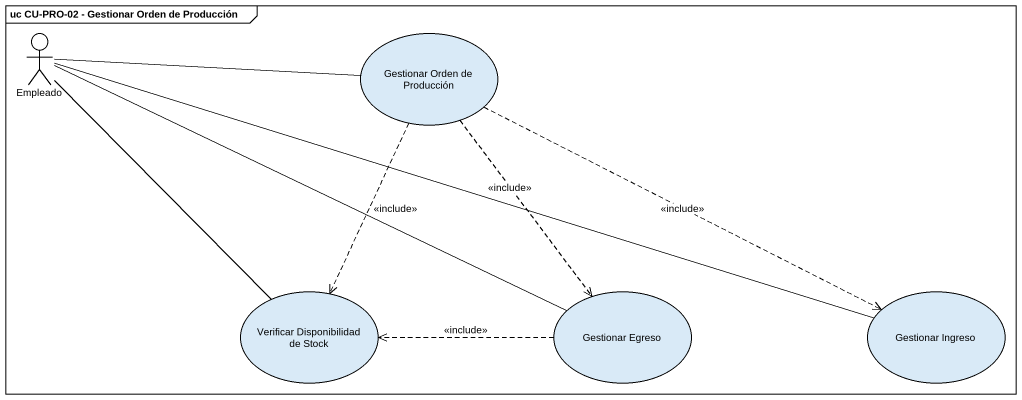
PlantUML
@startuml
mainframe uc CU-PRO-02 - Gestionar Orden de Producción
actor Empleado
usecase "Gestionar Orden de Producción" as Gestionar_Orden_de
usecase "Verificar Disponibilidad de Stock" as Verificar_Disponibilidad_de
usecase "Gestionar Egreso" as Gestionar_Egreso
usecase "Gestionar Ingreso" as Gestionar_Ingreso
Empleado -right- Gestionar_Orden_de
Empleado -- Verificar_Disponibilidad_de
Empleado -right- Gestionar_Egreso
Empleado -right- Gestionar_Ingreso
Gestionar_Orden_de ..> Verificar_Disponibilidad_de : <<include>>
Gestionar_Orden_de ..> Gestionar_Egreso : <<include>>
Gestionar_Orden_de .right.> Gestionar_Ingreso : <<include>>
Gestionar_Egreso .left.> Verificar_Disponibilidad_de : <<include>>
@enduml
